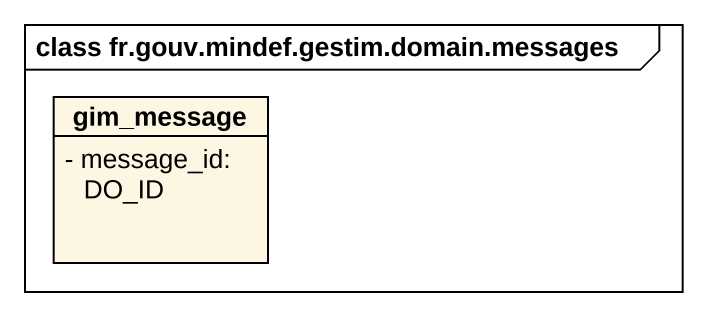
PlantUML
@startuml
mainframe class fr.gouv.mindef.gestim.domain.messages
hide circle
hide empty members
skinparam classAttributeIconSize 0
class gim_message {
  - message_id: DO_ID
}
@enduml
